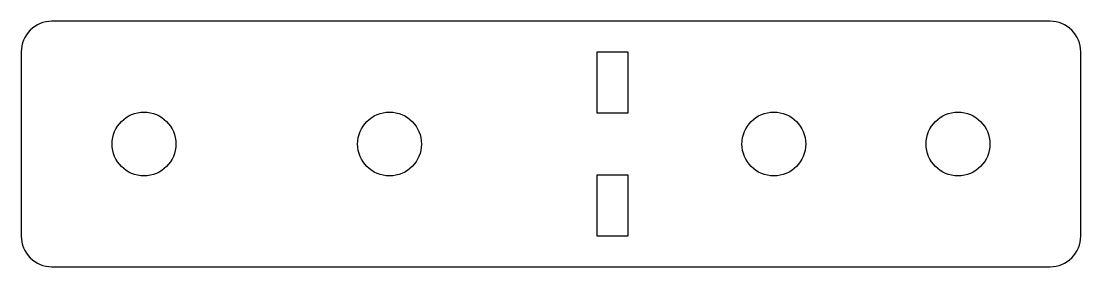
# Model space of a CAD drawing. Header units: inches. Extents: x -0.12 to 4.19, y -1 to 0.
import ezdxf

# ---------------------------------------------------------------- set-up
doc = ezdxf.new("R2010")
doc.units = ezdxf.units.IN
doc.header["$MEASUREMENT"] = 0

msp = doc.modelspace()

# ---------------------------------------------------------------- linework, layer by layer
msp.add_lwpolyline([(4.1899, -0.125, 0.414214), (4.0649, 0), (0, 0, 0.414214), (-0.125, -0.125), (-0.125, -0.875, 0.414214), (0, -1), (4.0649, -1, 0.414214), (4.1899, -0.875)], format="xyb", close=True)
for points in [[(2.22, -0.375), (2.22, -0.125), (2.345, -0.125), (2.345, -0.375)], [(2.22, -0.875), (2.22, -0.625), (2.345, -0.625), (2.345, -0.875)]]:
    msp.add_lwpolyline(points, close=True)
for centre in [(0.375, -0.5), (1.375, -0.5), (2.9399, -0.5), (3.6899, -0.5)]:
    msp.add_circle(centre, 0.13)

doc.saveas('drawing.dxf')
